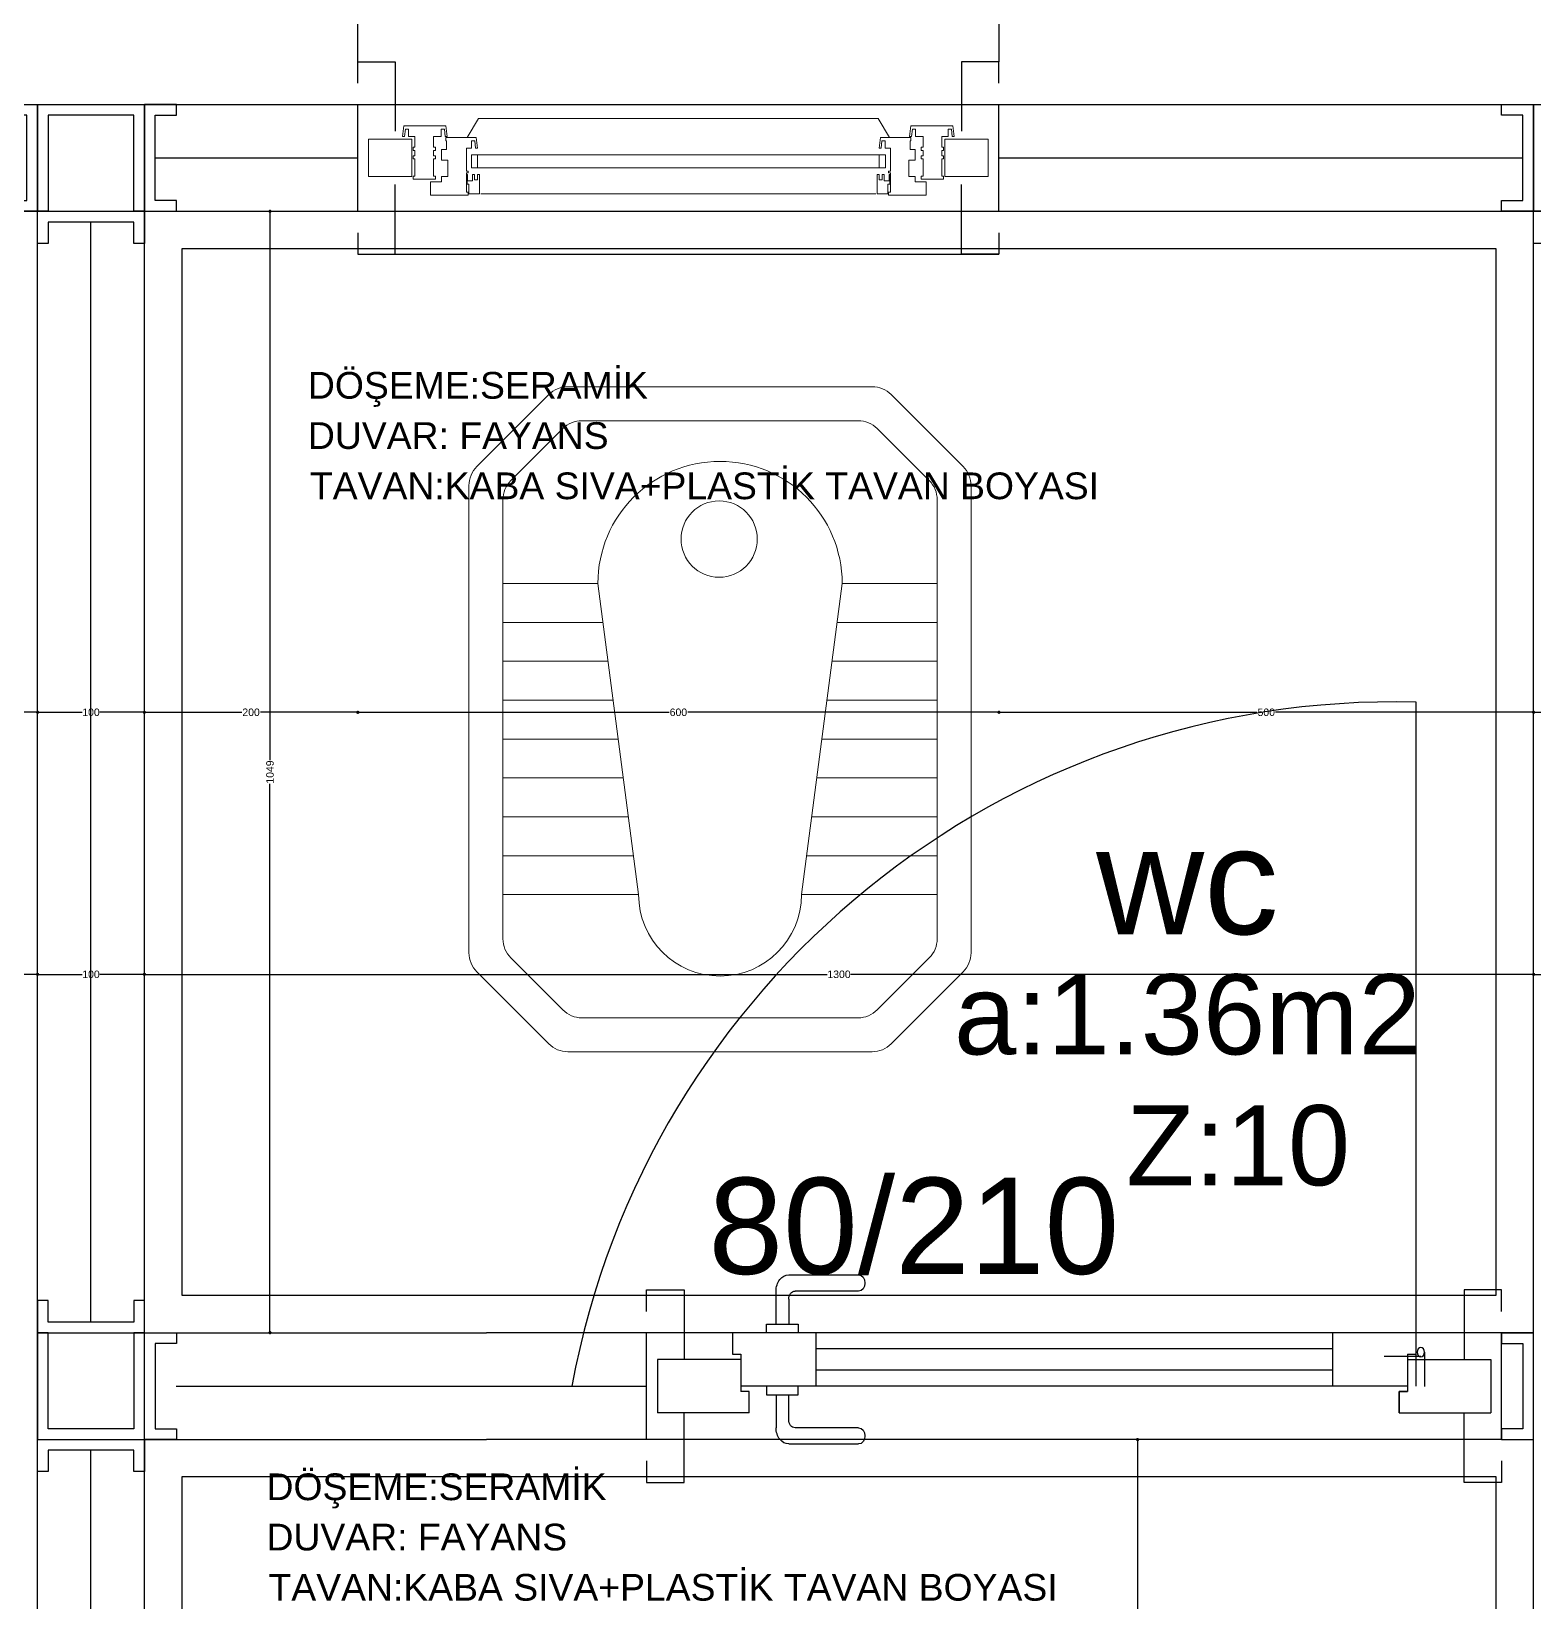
# Model space of a CAD drawing. Header units: centimetres. Extents: x -373760 to 14750, y -122502 to 29584.
# Drawn here: x -286077 to -284671, y -70416 to -68947 of the extents above; entities that cross this region are included whole.
import ezdxf
from ezdxf.enums import TextEntityAlignment as Align

# ---------------------------------------------------------------- set-up
doc = ezdxf.new("R2010")
doc.units = ezdxf.units.CM
doc.linetypes.add('ACAD_ISO03W100', pattern=[30, 12, -18])
for name, color, linetype, lineweight in [('AKSLAR-P', 211, 'Continuous', 9), ('duvar', 10, 'Continuous', 25), ('KAPI', 205, 'Continuous', 25), ('PENCERE', 5, 'Continuous', 13), ('TEFRIS -P', 173, 'Continuous', 9), ('ÖLÇÜ', 3, 'Continuous', 25), ('Ölçü iç KGK', 124, 'Continuous', 20)]:
    doc.layers.add(name, color=color, linetype=linetype, lineweight=lineweight)
for name, color, linetype in [('alan', 7, 'Continuous'), ('duvar-kesim', 7, 'Continuous'), ('kapi-yazi', 7, 'Continuous'), ('Kolon', 7, 'Continuous'), ('mahal', 7, 'Continuous'), ('siva', 121, 'Continuous'), ('TASYUNU-P', 40, 'Continuous')]:
    doc.layers.add(name, color=color, linetype=linetype)
doc.styles.get("Standard").update_dxf_attribs({"font": 'arial.ttf'})
doc.linetypes.add('BATTING', pattern='A,0.00254,-2.54,[134,ltypeshp.shx,S=2.54,R=0,X=-2.54,Y=0],-5.08,[134,ltypeshp.shx,S=2.54,R=180,X=2.54,Y=0],-2.54', length=10.16254)
doc.dimstyles.new('Aydın İç Ölçü', dxfattribs={"dimtxt": 7, "dimasz": 3, "dimexe": 0.18, "dimexo": 0.0625, "dimgap": 1, "dimtad": 0, "dimdec": 0, "dimzin": 0, "dimdsep": 46, "dimtxsty": 'Standard', "dimblk": 'DOT', "dimcen": 1, "dimse1": 1, "dimse2": 1, "dimclrd": 256, "dimclrt": 6, "dimadec": 0, "dimazin": 0, "dimtfac": 1, "dimtdec": 0, "dimtix": 1, "dimtofl": 0, "dimtmove": 0, "dimatfit": 3, "dimldrblk": 'DOT', "dimfxl": 1, "dimtolj": 1, "dimtzin": 0, "dimarcsym": 0})
doc.dimstyles.new('aydın ölçü', dxfattribs={"dimtxt": 10, "dimasz": 2.5, "dimexe": 5, "dimexo": 5, "dimtad": 1, "dimdec": 0, "dimtxsty": 'Standard', "dimblk": 'ARCHTICK', "dimcen": 2.5, "dimse1": 1, "dimse2": 1, "dimadec": 0, "dimazin": 0, "dimtfac": 1, "dimtdec": 0, "dimtix": 1, "dimtmove": 0, "dimatfit": 3, "dimfxl": 5, "dimfxlon": 1, "dimarcsym": 0})

# ---------------------------------------------------------------- blocks, each defined once
blk = doc.blocks.new('fm-door1')
at = {"linetype": 'Continuous'}
for p, q in [((9, 5), (91, 5)), ((9, 5), (9, 3)), ((19, 5), (19, 0)), ((81, 5), (81, 0)), ((91, 5), (91, 3)), ((7.97, 3.18), (7.97, -0.03)), ((10, 3), (9, 3)), ((10, 3), (10, -0.5)), ((10, 3), (10, -0.5)), ((91, 3), (90, 3)), ((90, 3), (90, -0.5)), ((0, 2.5), (0, -2.5)), ((10, 2.5), (0, 2.5)), ((8.4, 2.76), (12.78, 2.76)), ((90, 2.5), (100, 2.5)), ((100, 2.5), (100, -2.5)), ((10, 0), (90, 0)), ((10, -0.5), (11, -0.5)), ((11, -0.5), (10, -0.5)), ((11, -0.5), (11, -2.5)), ((11, -2.5), (11, -0.5)), ((89, -2.5), (89, -0.5)), ((89, -0.5), (90, -0.5)), ((11, -2.5), (0, -2.5)), ((89, -2.5), (100, -2.5))]:
    blk.add_line(p, q, dxfattribs=at)
at = {"color": 8, "linetype": 'Continuous'}
for p, q in [((19, 3.5), (81, 3.5)), ((19, 1.5), (81, 1.5))]:
    blk.add_line(p, q, dxfattribs=at)
at = {"linetype": 'Continuous'}
for points in [[(85.76, 5.81), (85.76, 8.89, 0.414214), (84.24, 10.41), (75.86, 10.41, 1), (75.86, 8.89), (83.48, 8.89, -0.414214), (84.24, 8.13), (84.24, 5.81)], [(85.76, -0.81), (85.76, -3.89, -0.414214), (84.24, -5.41), (75.86, -5.41, -1), (75.86, -3.89), (83.48, -3.89, 0.414214), (84.24, -3.13), (84.24, -0.81)]]:
    blk.add_lwpolyline(points, format="xyb", dxfattribs=at)
for points in [[(86.9, 5), (86.9, 5.81), (83.1, 5.81), (83.1, 5)], [(86.9, 0), (86.9, -0.81), (83.1, -0.81), (83.1, 0)]]:
    blk.add_lwpolyline(points, dxfattribs=at)
blk.add_circle((8.4, 3.18), 0.426, dxfattribs=at)
blk = doc.blocks.new('fm-win1')
at = {"linetype": 'Continuous'}
for p, q in [((5.7, 3), (5.5, 2)), ((5.7, 3), (12.5, 3)), ((12.5, 3), (12.7, 2)), ((87.5, 3), (87.3, 2)), ((94.3, 3), (87.5, 3)), ((94.3, 3), (94.5, 2)), ((5.5, 2), (5.81, 2)), ((5.81, 2), (5.95, 2.7)), ((5.95, 2.7), (6.46, 2.7)), ((6.46, 2.7), (6.46, 2)), ((6.46, 2), (7.5, 2)), ((7.5, 2), (7.5, 1)), ((11.74, 2), (10.5, 2)), ((10.5, 2), (10.5, 1)), ((12.25, 2.7), (11.74, 2.7)), ((11.74, 2.7), (11.74, 2)), ((12.39, 2), (12.25, 2.7)), ((12.7, 2), (12.39, 2)), ((17.4, 1.9), (12.5, 1.9)), ((12.5, 1.9), (12.5, 1.6)), ((12.5, 1.6), (12.6, 1.6)), ((12.6, 1.6), (12.6, 0.8)), ((16.64, 1.6), (17.15, 1.6)), ((16.64, 0.9), (16.64, 1.6)), ((17.15, 1.6), (17.29, 0.9)), ((17.6, 0.9), (17.4, 1.9)), ((82.4, 0.9), (82.6, 1.9)), ((82.6, 1.9), (87.5, 1.9)), ((82.85, 1.6), (82.71, 0.9)), ((83.36, 1.6), (82.85, 1.6)), ((83.36, 0.9), (83.36, 1.6)), ((87.3, 2), (87.61, 2)), ((87.4, 1.6), (87.4, 0.8)), ((87.5, 1.6), (87.4, 1.6)), ((87.5, 1.9), (87.5, 1.6)), ((87.61, 2), (87.75, 2.7)), ((87.75, 2.7), (88.26, 2.7)), ((88.26, 2.7), (88.26, 2)), ((88.26, 2), (89.5, 2)), ((89.5, 2), (89.5, 1)), ((92.5, 2), (92.5, 1)), ((93.54, 2), (92.5, 2)), ((93.54, 2.7), (93.54, 2)), ((94.05, 2.7), (93.54, 2.7)), ((94.19, 2), (94.05, 2.7)), ((94.5, 2), (94.19, 2)), ((7.5, 1), (7.2, 1)), ((7.2, 1), (7.2, 0.7)), ((7.2, 0.7), (7.5, 0.7)), ((7.5, 0.2), (7.2, 0.2)), ((7.2, 0.2), (7.2, -0.1)), ((7.5, 0.7), (7.5, 0.2)), ((10.5, 1), (10.8, 1)), ((10.5, 0.7), (10.5, 0.2)), ((10.8, 0.7), (10.5, 0.7)), ((10.5, 0.2), (10.8, 0.2)), ((10.8, 1), (10.8, 0.7)), ((10.8, 0.2), (10.8, -0.1)), ((12.6, 0.8), (11.8, 0.8)), ((11.8, 0.8), (11.8, -0.2)), ((15.8, 0.9), (16.64, 0.9)), ((15.8, -1.25), (15.8, 0.9)), ((17.29, 0.9), (17.6, 0.9)), ((82.71, 0.9), (82.4, 0.9)), ((84.2, 0.9), (83.36, 0.9)), ((84.2, -1.25), (84.2, 0.9)), ((87.4, 0.8), (88.2, 0.8)), ((88.2, 0.8), (88.2, -0.2)), ((89.5, 1), (89.2, 1)), ((89.2, 1), (89.2, 0.7)), ((89.2, 0.7), (89.5, 0.7)), ((89.5, 0.2), (89.2, 0.2)), ((89.2, 0.2), (89.2, -0.1)), ((89.5, 0.7), (89.5, 0.2)), ((92.5, 1), (92.8, 1)), ((92.8, 0.7), (92.5, 0.7)), ((92.5, 0.7), (92.5, 0.2)), ((92.5, 0.2), (92.8, 0.2)), ((92.8, 1), (92.8, 0.7)), ((92.8, 0.2), (92.8, -0.1)), ((7.2, -0.1), (7.5, -0.1)), ((7.5, -0.1), (7.5, -1.7)), ((10.5, -0.1), (10.5, -1.7)), ((10.8, -0.1), (10.5, -0.1)), ((11.8, -0.2), (12.8, -0.2)), ((12.8, -0.2), (12.8, -1.75)), ((16.1, -1.25), (15.8, -1.25)), ((15.8, -1.4), (16.1, -1.4)), ((15.8, -3.2), (15.8, -1.4)), ((16.1, -1.4), (16.1, -1.25)), ((83.9, -1.4), (83.9, -1.25)), ((83.9, -1.25), (84.2, -1.25)), ((84.2, -1.4), (83.9, -1.4)), ((84.2, -3.2), (84.2, -1.4)), ((87.2, -0.2), (87.2, -1.75)), ((88.2, -0.2), (87.2, -0.2)), ((89.2, -0.1), (89.5, -0.1)), ((89.5, -0.1), (89.5, -1.7)), ((92.8, -0.1), (92.5, -0.1)), ((92.5, -0.1), (92.5, -1.7)), ((7.5, -1.7), (7.2, -1.7)), ((7.2, -1.7), (7.2, -2)), ((7.2, -2), (10.8, -2)), ((11.8, -2.25), (10, -2.25)), ((10, -2.25), (10, -3.5)), ((10.5, -1.7), (10.8, -1.7)), ((10.8, -1.7), (10.8, -2)), ((12.8, -1.75), (11.8, -1.75)), ((11.8, -1.75), (11.8, -2.25)), ((87.2, -1.75), (88.2, -1.75)), ((88.2, -1.75), (88.2, -2.25)), ((88.2, -2.25), (90, -2.25)), ((89.5, -1.7), (89.2, -1.7)), ((89.2, -1.7), (89.2, -2)), ((92.8, -2), (89.2, -2)), ((90, -2.25), (90, -3.5)), ((92.5, -1.7), (92.8, -1.7)), ((92.8, -1.7), (92.8, -2)), ((10, -3.5), (16.1, -3.5)), ((16.1, -3.2), (15.8, -3.2)), ((16.1, -3.5), (16.1, -3.2)), ((83.9, -3.5), (83.9, -3.2)), ((83.9, -3.2), (84.2, -3.2)), ((90, -3.5), (83.9, -3.5))]:
    blk.add_line(p, q, dxfattribs=at)
at = {"color": 8, "linetype": 'Continuous'}
for p, q in [((15.95, 1.9), (17.75, 3.7)), ((82.25, 3.7), (17.75, 3.7)), ((84.05, 1.9), (82.25, 3.7)), ((83.4, 0.28), (16.6, 0.28)), ((16.6, 0.28), (16.6, -0.92)), ((17.6, 0.28), (17.6, -0.92)), ((82.4, 0.28), (82.4, -0.92)), ((83.4, 0.28), (83.4, -0.92)), ((83.4, -0.92), (16.6, -0.92)), ((15.9, -1.55), (15.9, -2.45)), ((16, -1.55), (15.9, -1.55)), ((15.9, -2.45), (16.2, -2.45)), ((16, -2.15), (16, -1.55)), ((16.8, -2.15), (16, -2.15)), ((16.2, -2.45), (16.2, -3.35)), ((16.8, -1.55), (16.8, -2.15)), ((17.1, -1.55), (16.8, -1.55)), ((17.1, -2.05), (17.1, -1.55)), ((17.6, -2.05), (17.1, -2.05)), ((17.6, -1.55), (17.6, -2.05)), ((17.9, -1.55), (17.6, -1.55)), ((17.9, -3.35), (17.9, -1.55)), ((82.1, -1.55), (82.4, -1.55)), ((82.1, -3.35), (82.1, -1.55)), ((82.4, -1.55), (82.4, -2.05)), ((82.4, -2.05), (82.9, -2.05)), ((82.9, -2.05), (82.9, -1.55)), ((82.9, -1.55), (83.2, -1.55)), ((83.2, -1.55), (83.2, -2.15)), ((83.2, -2.15), (84, -2.15)), ((84.1, -2.45), (83.8, -2.45)), ((83.8, -2.45), (83.8, -3.35)), ((84, -2.15), (84, -1.55)), ((84, -1.55), (84.1, -1.55)), ((84.1, -1.55), (84.1, -2.45)), ((16.2, -3.35), (17.9, -3.35)), ((81.85, -3.35), (18.15, -3.35)), ((83.8, -3.35), (82.1, -3.35))]:
    blk.add_line(p, q, dxfattribs=at)
at = {"linetype": 'Continuous'}
for points in [[(0, 1.75), (7, 1.75), (7, -1.75), (0, -1.75)], [(100, 1.75), (93, 1.75), (93, -1.75), (100, -1.75)]]:
    blk.add_lwpolyline(points, close=True, dxfattribs=at)
blk = doc.blocks.new('_ArchTick')
at = {"color": 0, "linetype": 'ByBlock', "const_width": 0.15}
blk.add_lwpolyline([(-0.5, -0.5), (0.5, 0.5)], dxfattribs=at)
blk = doc.blocks.new('*D374')
at = {"layer": 'Defpoints', "color": 0, "ltscale": 0.5, "transparency": 16777216}
for p in [(-285771.1, -67273.4), (-286519.7, -69015.3), (-285771.1, -69015.3)]:
    blk.add_point(p, dxfattribs=at)
at = {"layer": 'Ölçü iç KGK', "color": 0, "lineweight": -2, "ltscale": 0.5, "transparency": 16777216}
blk.add_line((-286519.7, -67273.4), (-285771.1, -67273.4), dxfattribs=at)
at = {"layer": 'Ölçü iç KGK', "color": 0, "lineweight": -2, "ltscale": 0.5, "transparency": 16777216, "xscale": 2.5, "yscale": 2.5, "zscale": 2.5, "rotation": 180}
blk.add_blockref('_ArchTick', (-286519.7, -67273.4), dxfattribs=at)
at = {"layer": 'Ölçü iç KGK', "color": 0, "lineweight": -2, "ltscale": 0.5, "transparency": 16777216, "xscale": 2.5, "yscale": 2.5, "zscale": 2.5}
blk.add_blockref('_ArchTick', (-285771.1, -67273.4), dxfattribs=at)
at = {"layer": 'Ölçü iç KGK', "color": 0, "lineweight": -2, "ltscale": 0.5, "transparency": 16777216, "insert": (-286145.4, -67267.7), "char_height": 10, "attachment_point": 5}
blk.add_mtext('749', dxfattribs=at)
blk = doc.blocks.new('*D375')
at = {"layer": 'Defpoints', "color": 0, "ltscale": 0.5, "transparency": 16777216}
for p in [(-285171.1, -67273.4), (-285771.1, -69015.3), (-285171.1, -69015.3)]:
    blk.add_point(p, dxfattribs=at)
at = {"layer": 'Ölçü iç KGK', "color": 0, "lineweight": -2, "ltscale": 0.5, "transparency": 16777216}
blk.add_line((-285771.1, -67273.4), (-285171.1, -67273.4), dxfattribs=at)
at = {"layer": 'Ölçü iç KGK', "color": 0, "lineweight": -2, "ltscale": 0.5, "transparency": 16777216, "xscale": 2.5, "yscale": 2.5, "zscale": 2.5, "rotation": 180}
blk.add_blockref('_ArchTick', (-285771.1, -67273.4), dxfattribs=at)
at = {"layer": 'Ölçü iç KGK', "color": 0, "lineweight": -2, "ltscale": 0.5, "transparency": 16777216, "xscale": 2.5, "yscale": 2.5, "zscale": 2.5}
blk.add_blockref('_ArchTick', (-285171.1, -67273.4), dxfattribs=at)
at = {"layer": 'Ölçü iç KGK', "color": 0, "lineweight": -2, "ltscale": 0.5, "transparency": 16777216, "insert": (-285471.1, -67267.7), "char_height": 10, "attachment_point": 5}
blk.add_mtext('600', dxfattribs=at)
blk = doc.blocks.new('*D376')
at = {"layer": 'Defpoints', "color": 0, "ltscale": 0.5, "transparency": 16777216}
for p in [(-279871.5, -67273.4), (-285171.1, -69015.3), (-279871.5, -69015.3)]:
    blk.add_point(p, dxfattribs=at)
at = {"layer": 'Ölçü iç KGK', "color": 0, "lineweight": -2, "ltscale": 0.5, "transparency": 16777216}
blk.add_line((-285171.1, -67273.4), (-279871.5, -67273.4), dxfattribs=at)
at = {"layer": 'Ölçü iç KGK', "color": 0, "lineweight": -2, "ltscale": 0.5, "transparency": 16777216, "xscale": 2.5, "yscale": 2.5, "zscale": 2.5, "rotation": 180}
blk.add_blockref('_ArchTick', (-285171.1, -67273.4), dxfattribs=at)
at = {"layer": 'Ölçü iç KGK', "color": 0, "lineweight": -2, "ltscale": 0.5, "transparency": 16777216, "xscale": 2.5, "yscale": 2.5, "zscale": 2.5}
blk.add_blockref('_ArchTick', (-279871.5, -67273.4), dxfattribs=at)
at = {"layer": 'Ölçü iç KGK', "color": 0, "lineweight": -2, "ltscale": 0.5, "transparency": 16777216, "insert": (-282521.3, -67267.7), "char_height": 10, "attachment_point": 5}
blk.add_mtext('5300', dxfattribs=at)
blk = doc.blocks.new('_Dot')
at = {"color": 0, "linetype": 'ByBlock', "lineweight": -2}
blk.add_line((-0.5, 0), (-1, 0), dxfattribs=at)
at = {"color": 0, "linetype": 'ByBlock', "const_width": 0.5}
blk.add_lwpolyline([(-0.25, 0, 1), (0.25, 0, 1)], format="xyb", close=True, dxfattribs=at)
blk = doc.blocks.new('*D391')
at = {"layer": 'Defpoints', "color": 0, "ltscale": 0.5, "transparency": 16777216}
for p in [(-287720.8, -69816.8), (-286070.8, -69829.3), (-286070.8, -69829.3)]:
    blk.add_point(p, dxfattribs=at)
at = {"layer": 'Ölçü iç KGK', "lineweight": -2, "ltscale": 0.5, "transparency": 16777216}
for p, q in [((-287717.8, -69829.3), (-286906.9, -69829.3)), ((-286073.8, -69829.3), (-286884.7, -69829.3))]:
    blk.add_line(p, q, dxfattribs=at)
at = {"layer": 'Ölçü iç KGK', "lineweight": -2, "ltscale": 0.5, "transparency": 16777216, "xscale": 3, "yscale": 3, "zscale": 3, "rotation": 180}
blk.add_blockref('_Dot', (-287720.8, -69829.3), dxfattribs=at)
at = {"layer": 'Ölçü iç KGK', "lineweight": -2, "ltscale": 0.5, "transparency": 16777216, "xscale": 3, "yscale": 3, "zscale": 3}
blk.add_blockref('_Dot', (-286070.8, -69829.3), dxfattribs=at)
at = {"layer": 'Ölçü iç KGK', "color": 6, "lineweight": -2, "ltscale": 0.5, "transparency": 16777216, "insert": (-286895.8, -69829.3), "char_height": 7, "attachment_point": 5}
blk.add_mtext('\\A1;1650', dxfattribs=at)
blk = doc.blocks.new('*D392')
at = {"layer": 'Defpoints', "color": 0, "ltscale": 0.5, "transparency": 16777216}
for p in [(-286070.8, -69829.3), (-285970.8, -69829.3), (-285970.8, -69829.3)]:
    blk.add_point(p, dxfattribs=at)
at = {"layer": 'Ölçü iç KGK', "lineweight": -2, "ltscale": 0.5, "transparency": 16777216}
for p, q in [((-286067.8, -69829.3), (-286029.2, -69829.3)), ((-285973.8, -69829.3), (-286012.4, -69829.3))]:
    blk.add_line(p, q, dxfattribs=at)
at = {"layer": 'Ölçü iç KGK', "lineweight": -2, "ltscale": 0.5, "transparency": 16777216, "xscale": 3, "yscale": 3, "zscale": 3, "rotation": 180}
blk.add_blockref('_Dot', (-286070.8, -69829.3), dxfattribs=at)
at = {"layer": 'Ölçü iç KGK', "lineweight": -2, "ltscale": 0.5, "transparency": 16777216, "xscale": 3, "yscale": 3, "zscale": 3}
blk.add_blockref('_Dot', (-285970.8, -69829.3), dxfattribs=at)
at = {"layer": 'Ölçü iç KGK', "color": 6, "lineweight": -2, "ltscale": 0.5, "transparency": 16777216, "insert": (-286020.8, -69829.3), "char_height": 7, "attachment_point": 5}
blk.add_mtext('\\A1;100', dxfattribs=at)
blk = doc.blocks.new('*D393')
at = {"layer": 'Defpoints', "color": 0, "ltscale": 0.5, "transparency": 16777216}
for p in [(-285970.8, -69829.3), (-284670.8, -69829.3), (-284670.8, -69829.3)]:
    blk.add_point(p, dxfattribs=at)
at = {"layer": 'Ölçü iç KGK', "lineweight": -2, "ltscale": 0.5, "transparency": 16777216}
for p, q in [((-285967.8, -69829.3), (-285331.9, -69829.3)), ((-284673.8, -69829.3), (-285309.7, -69829.3))]:
    blk.add_line(p, q, dxfattribs=at)
at = {"layer": 'Ölçü iç KGK', "lineweight": -2, "ltscale": 0.5, "transparency": 16777216, "xscale": 3, "yscale": 3, "zscale": 3, "rotation": 180}
blk.add_blockref('_Dot', (-285970.8, -69829.3), dxfattribs=at)
at = {"layer": 'Ölçü iç KGK', "lineweight": -2, "ltscale": 0.5, "transparency": 16777216, "xscale": 3, "yscale": 3, "zscale": 3}
blk.add_blockref('_Dot', (-284670.8, -69829.3), dxfattribs=at)
at = {"layer": 'Ölçü iç KGK', "color": 6, "lineweight": -2, "ltscale": 0.5, "transparency": 16777216, "insert": (-285320.8, -69829.3), "char_height": 7, "attachment_point": 5}
blk.add_mtext('\\A1;1300', dxfattribs=at)
blk = doc.blocks.new('*D394')
at = {"layer": 'Defpoints', "color": 0, "ltscale": 0.5, "transparency": 16777216}
for p in [(-284670.8, -69829.3), (-284570.8, -69829.3), (-284570.8, -69829.3)]:
    blk.add_point(p, dxfattribs=at)
at = {"layer": 'Ölçü iç KGK', "lineweight": -2, "ltscale": 0.5, "transparency": 16777216}
for p, q in [((-284667.8, -69829.3), (-284629.2, -69829.3)), ((-284573.8, -69829.3), (-284612.4, -69829.3))]:
    blk.add_line(p, q, dxfattribs=at)
at = {"layer": 'Ölçü iç KGK', "lineweight": -2, "ltscale": 0.5, "transparency": 16777216, "xscale": 3, "yscale": 3, "zscale": 3, "rotation": 180}
blk.add_blockref('_Dot', (-284670.8, -69829.3), dxfattribs=at)
at = {"layer": 'Ölçü iç KGK', "lineweight": -2, "ltscale": 0.5, "transparency": 16777216, "xscale": 3, "yscale": 3, "zscale": 3}
blk.add_blockref('_Dot', (-284570.8, -69829.3), dxfattribs=at)
at = {"layer": 'Ölçü iç KGK', "color": 6, "lineweight": -2, "ltscale": 0.5, "transparency": 16777216, "insert": (-284620.8, -69829.3), "char_height": 7, "attachment_point": 5}
blk.add_mtext('\\A1;100', dxfattribs=at)
blk = doc.blocks.new('*D427')
at = {"layer": 'Defpoints', "color": 0, "ltscale": 0.5, "transparency": 16777216}
for p in [(-285946, -69115.3), (-285946, -70164.6), (-285853.3, -70164.6)]:
    blk.add_point(p, dxfattribs=at)
at = {"layer": 'Ölçü iç KGK', "lineweight": -2, "ltscale": 0.5, "transparency": 16777216}
for p, q in [((-285853.3, -69118.3), (-285853.3, -69628.9)), ((-285853.3, -70161.6), (-285853.3, -69651.1))]:
    blk.add_line(p, q, dxfattribs=at)
at = {"layer": 'Ölçü iç KGK', "lineweight": -2, "ltscale": 0.5, "transparency": 16777216, "xscale": 3, "yscale": 3, "zscale": 3}
for p, rotation in [((-285853.3, -69115.3), 90), ((-285853.3, -70164.6), 270)]:
    blk.add_blockref('_Dot', p, dxfattribs=dict(at, rotation=rotation))
at = {"layer": 'Ölçü iç KGK', "color": 6, "lineweight": -2, "ltscale": 0.5, "transparency": 16777216, "insert": (-285853.3, -69640), "char_height": 7, "attachment_point": 5, "rotation": 90}
blk.add_mtext('\\A1;1049', dxfattribs=at)
blk = doc.blocks.new('*D428')
at = {"layer": 'Defpoints', "color": 0, "ltscale": 0.5, "transparency": 16777216}
for p in [(-285946, -70264.6), (-285948.4, -71248.5), (-285041.4, -71248.5)]:
    blk.add_point(p, dxfattribs=at)
at = {"layer": 'Ölçü iç KGK', "lineweight": -2, "ltscale": 0.5, "transparency": 16777216}
for p, q in [((-285041.4, -70267.6), (-285041.4, -70747.8)), ((-285041.4, -71245.5), (-285041.4, -70765.3))]:
    blk.add_line(p, q, dxfattribs=at)
at = {"layer": 'Ölçü iç KGK', "lineweight": -2, "ltscale": 0.5, "transparency": 16777216, "xscale": 3, "yscale": 3, "zscale": 3}
for p, rotation in [((-285041.4, -70264.6), 90), ((-285041.4, -71248.5), 270)]:
    blk.add_blockref('_Dot', p, dxfattribs=dict(at, rotation=rotation))
at = {"layer": 'Ölçü iç KGK', "color": 6, "lineweight": -2, "ltscale": 0.5, "transparency": 16777216, "insert": (-285041.4, -70756.6), "char_height": 7, "attachment_point": 5, "rotation": 90}
blk.add_mtext('\\A1;984', dxfattribs=at)
blk = doc.blocks.new('Hela-2')
at = {"color": 8}
for p, q in [((-20.32, -18.42), (-11.43, -18.42)), ((11.43, -18.42), (20.32, -18.42)), ((-10.95, -22.05), (-20.32, -22.05)), ((20.32, -22.05), (10.95, -22.05)), ((-10.48, -25.69), (-20.32, -25.69)), ((20.32, -25.69), (10.48, -25.69)), ((-10, -29.33), (-20.32, -29.33)), ((20.32, -29.33), (10, -29.33)), ((-9.52, -32.97), (-20.32, -32.97)), ((20.32, -32.97), (9.52, -32.97)), ((-9.05, -36.61), (-20.32, -36.61)), ((20.32, -36.61), (9.05, -36.61)), ((-8.57, -40.25), (-20.32, -40.25)), ((20.32, -40.25), (8.57, -40.25)), ((-8.1, -43.89), (-20.32, -43.89)), ((20.32, -43.89), (8.1, -43.89)), ((-20.32, -47.53), (-7.62, -47.53)), ((7.62, -47.53), (20.32, -47.53))]:
    blk.add_line(p, q, dxfattribs=at)
for points in [[(14.23, -62.23), (-14.23, -62.23, -0.198912), (-16.03, -61.49), (-22.75, -54.76, -0.198912), (-23.5, -52.97), (-23.5, -9.26, -0.198912), (-22.75, -7.47), (-16.03, -0.74, -0.198912), (-14.23, 0), (14.23, 0, -0.198912), (16.03, -0.74), (22.75, -7.47, -0.198912), (23.49, -9.26), (23.49, -52.97, -0.198912), (22.75, -54.76), (16.03, -61.49, -0.198912)], [(11.43, -18.42, 1), (-11.43, -18.42), (-7.62, -47.53, 1), (7.62, -47.53)]]:
    blk.add_lwpolyline(points, format="xyb", close=True)
blk.add_lwpolyline([(12.92, -59.06), (-12.92, -59.06, -0.198912), (-14.71, -58.31), (-19.58, -53.45, -0.198912), (-20.32, -51.65), (-20.32, -10.58, -0.198912), (-19.58, -8.78), (-14.71, -3.92, -0.198912), (-12.92, -3.18), (12.92, -3.18, -0.198912), (14.71, -3.92), (19.58, -8.78, -0.198912), (20.32, -10.58), (20.32, -51.65, -0.198912), (19.58, -53.45), (14.71, -58.31, -0.198912)], format="xyb", close=True, dxfattribs=at)
blk.add_circle((-0.08, -14.26), 3.57, dxfattribs=at)
blk = doc.blocks.new('*D472')
at = {"layer": 'Defpoints', "color": 0, "ltscale": 0.45, "transparency": 16777216}
for p in [(-286669.7, -69115.3), (-286070.8, -69115.3), (-286070.8, -69584.1)]:
    blk.add_point(p, dxfattribs=at)
at = {"layer": 'Ölçü iç KGK', "lineweight": -2, "ltscale": 0.45, "transparency": 16777216}
for p, q in [((-286666.7, -69584.1), (-286379, -69584.1)), ((-286073.8, -69584.1), (-286361.5, -69584.1))]:
    blk.add_line(p, q, dxfattribs=at)
at = {"layer": 'Ölçü iç KGK', "lineweight": -2, "ltscale": 0.45, "transparency": 16777216, "xscale": 3, "yscale": 3, "zscale": 3, "rotation": 180}
blk.add_blockref('_Dot', (-286669.7, -69584.1), dxfattribs=at)
at = {"layer": 'Ölçü iç KGK', "lineweight": -2, "ltscale": 0.45, "transparency": 16777216, "xscale": 3, "yscale": 3, "zscale": 3}
blk.add_blockref('_Dot', (-286070.8, -69584.1), dxfattribs=at)
at = {"layer": 'Ölçü iç KGK', "color": 6, "lineweight": -2, "ltscale": 0.45, "transparency": 16777216, "insert": (-286370.3, -69584.1), "char_height": 7, "attachment_point": 5}
blk.add_mtext('\\A1;599', dxfattribs=at)
blk = doc.blocks.new('*D473')
at = {"layer": 'Defpoints', "color": 0, "ltscale": 0.45, "transparency": 16777216}
for p in [(-286070.8, -69115.3), (-285970.8, -69115.3), (-285970.8, -69584.1)]:
    blk.add_point(p, dxfattribs=at)
at = {"layer": 'Ölçü iç KGK', "lineweight": -2, "ltscale": 0.45, "transparency": 16777216}
for p, q in [((-286067.8, -69584.1), (-286029.2, -69584.1)), ((-285973.8, -69584.1), (-286012.4, -69584.1))]:
    blk.add_line(p, q, dxfattribs=at)
at = {"layer": 'Ölçü iç KGK', "lineweight": -2, "ltscale": 0.45, "transparency": 16777216, "xscale": 3, "yscale": 3, "zscale": 3, "rotation": 180}
blk.add_blockref('_Dot', (-286070.8, -69584.1), dxfattribs=at)
at = {"layer": 'Ölçü iç KGK', "lineweight": -2, "ltscale": 0.45, "transparency": 16777216, "xscale": 3, "yscale": 3, "zscale": 3}
blk.add_blockref('_Dot', (-285970.8, -69584.1), dxfattribs=at)
at = {"layer": 'Ölçü iç KGK', "color": 6, "lineweight": -2, "ltscale": 0.45, "transparency": 16777216, "insert": (-286020.8, -69584.1), "char_height": 7, "attachment_point": 5}
blk.add_mtext('\\A1;100', dxfattribs=at)
blk = doc.blocks.new('*D474')
at = {"layer": 'Defpoints', "color": 0, "ltscale": 0.45, "transparency": 16777216}
for p in [(-285970.8, -69115.3), (-285771.1, -69115.3), (-285771.1, -69584.1)]:
    blk.add_point(p, dxfattribs=at)
at = {"layer": 'Ölçü iç KGK', "lineweight": -2, "ltscale": 0.45, "transparency": 16777216}
for p, q in [((-285967.8, -69584.1), (-285879.8, -69584.1)), ((-285774.1, -69584.1), (-285862.2, -69584.1))]:
    blk.add_line(p, q, dxfattribs=at)
at = {"layer": 'Ölçü iç KGK', "lineweight": -2, "ltscale": 0.45, "transparency": 16777216, "xscale": 3, "yscale": 3, "zscale": 3, "rotation": 180}
blk.add_blockref('_Dot', (-285970.8, -69584.1), dxfattribs=at)
at = {"layer": 'Ölçü iç KGK', "lineweight": -2, "ltscale": 0.45, "transparency": 16777216, "xscale": 3, "yscale": 3, "zscale": 3}
blk.add_blockref('_Dot', (-285771.1, -69584.1), dxfattribs=at)
at = {"layer": 'Ölçü iç KGK', "color": 6, "lineweight": -2, "ltscale": 0.45, "transparency": 16777216, "insert": (-285871, -69584.1), "char_height": 7, "attachment_point": 5}
blk.add_mtext('\\A1;200', dxfattribs=at)
blk = doc.blocks.new('*D475')
at = {"layer": 'Defpoints', "color": 0, "ltscale": 0.45, "transparency": 16777216}
for p in [(-285771.1, -69115.3), (-285171.1, -69115.3), (-285171.1, -69584.1)]:
    blk.add_point(p, dxfattribs=at)
at = {"layer": 'Ölçü iç KGK', "lineweight": -2, "ltscale": 0.45, "transparency": 16777216}
for p, q in [((-285768.1, -69584.1), (-285479.9, -69584.1)), ((-285174.1, -69584.1), (-285462.4, -69584.1))]:
    blk.add_line(p, q, dxfattribs=at)
at = {"layer": 'Ölçü iç KGK', "lineweight": -2, "ltscale": 0.45, "transparency": 16777216, "xscale": 3, "yscale": 3, "zscale": 3, "rotation": 180}
blk.add_blockref('_Dot', (-285771.1, -69584.1), dxfattribs=at)
at = {"layer": 'Ölçü iç KGK', "lineweight": -2, "ltscale": 0.45, "transparency": 16777216, "xscale": 3, "yscale": 3, "zscale": 3}
blk.add_blockref('_Dot', (-285171.1, -69584.1), dxfattribs=at)
at = {"layer": 'Ölçü iç KGK', "color": 6, "lineweight": -2, "ltscale": 0.45, "transparency": 16777216, "insert": (-285471.1, -69584.1), "char_height": 7, "attachment_point": 5}
blk.add_mtext('\\A1;600', dxfattribs=at)
blk = doc.blocks.new('*D476')
at = {"layer": 'Defpoints', "color": 0, "ltscale": 0.45, "transparency": 16777216}
for p in [(-285171.1, -69115.3), (-284670.8, -69115.3), (-284670.8, -69584.1)]:
    blk.add_point(p, dxfattribs=at)
at = {"layer": 'Ölçü iç KGK', "lineweight": -2, "ltscale": 0.45, "transparency": 16777216}
for p, q in [((-285168.1, -69584.1), (-284929.7, -69584.1)), ((-284673.8, -69584.1), (-284912.3, -69584.1))]:
    blk.add_line(p, q, dxfattribs=at)
at = {"layer": 'Ölçü iç KGK', "lineweight": -2, "ltscale": 0.45, "transparency": 16777216, "xscale": 3, "yscale": 3, "zscale": 3, "rotation": 180}
blk.add_blockref('_Dot', (-285171.1, -69584.1), dxfattribs=at)
at = {"layer": 'Ölçü iç KGK', "lineweight": -2, "ltscale": 0.45, "transparency": 16777216, "xscale": 3, "yscale": 3, "zscale": 3}
blk.add_blockref('_Dot', (-284670.8, -69584.1), dxfattribs=at)
at = {"layer": 'Ölçü iç KGK', "color": 6, "lineweight": -2, "ltscale": 0.45, "transparency": 16777216, "insert": (-284921, -69584.1), "char_height": 7, "attachment_point": 5}
blk.add_mtext('\\A1;500', dxfattribs=at)
blk = doc.blocks.new('*D477')
at = {"layer": 'Defpoints', "color": 0, "ltscale": 0.45, "transparency": 16777216}
for p in [(-284670.8, -69115.3), (-284570.8, -69115.3), (-284570.8, -69584.1)]:
    blk.add_point(p, dxfattribs=at)
at = {"layer": 'Ölçü iç KGK', "lineweight": -2, "ltscale": 0.45, "transparency": 16777216}
for p, q in [((-284667.8, -69584.1), (-284629.2, -69584.1)), ((-284573.8, -69584.1), (-284612.4, -69584.1))]:
    blk.add_line(p, q, dxfattribs=at)
at = {"layer": 'Ölçü iç KGK', "lineweight": -2, "ltscale": 0.45, "transparency": 16777216, "xscale": 3, "yscale": 3, "zscale": 3, "rotation": 180}
blk.add_blockref('_Dot', (-284670.8, -69584.1), dxfattribs=at)
at = {"layer": 'Ölçü iç KGK', "lineweight": -2, "ltscale": 0.45, "transparency": 16777216, "xscale": 3, "yscale": 3, "zscale": 3}
blk.add_blockref('_Dot', (-284570.8, -69584.1), dxfattribs=at)
at = {"layer": 'Ölçü iç KGK', "color": 6, "lineweight": -2, "ltscale": 0.45, "transparency": 16777216, "insert": (-284620.8, -69584.1), "char_height": 7, "attachment_point": 5}
blk.add_mtext('\\A1;100', dxfattribs=at)

msp = doc.modelspace()

# ---------------------------------------------------------------- linework, layer by layer
at = {"layer": 'AKSLAR-P', "linetype": 'ACAD_ISO03W100'}
msp.add_line((-293837.69, -69015.34), (-276960.19, -69015.34), dxfattribs=at)
at = {"layer": 'duvar'}
for p, q in [((-285970.83, -70164.64), (-285970.83, -69015.34)), ((-284670.81, -70164.64), (-284670.81, -69015.34)), ((-286669.75, -69115.34), (-286070.83, -69115.34)), ((-286070.83, -71247.8), (-286070.83, -69115.34)), ((-285970.83, -69115.34), (-285771.14, -69115.34)), ((-285171.14, -69115.34), (-284670.81, -69115.34)), ((-285970.83, -70164.64), (-285650.81, -70164.64)), ((-284700.81, -70164.64), (-284670.81, -70164.64)), ((-285970.83, -71348.04), (-285970.83, -70264.64)), ((-285970.83, -70264.64), (-285650.81, -70264.64)), ((-284700.81, -70264.64), (-284670.81, -70264.64)), ((-284670.81, -71342.99), (-284670.81, -70264.64))]:
    msp.add_line(p, q, dxfattribs=at)
at = {"layer": 'duvar', "lineweight": -2, "ltscale": 0.5}
for p, q in [((-285771.14, -69115.34), (-285771.14, -69015.34)), ((-285171.14, -69115.34), (-285171.14, -69015.34)), ((-285500.81, -70264.64), (-285500.81, -70164.64)), ((-284700.81, -70264.64), (-284700.81, -70164.64))]:
    msp.add_line(p, q, dxfattribs=at)
at = {"layer": 'duvar'}
for points in [[(-286669.75, -69015.34), (-285771.14, -69015.34)], [(-285171.14, -69015.34), (-279871.48, -69015.34), (-279871.63, -70217.73)]]:
    msp.add_lwpolyline(points, dxfattribs=at)
at = {"layer": 'duvar-kesim', "lineweight": -2, "ltscale": 0.5}
for p, q in [((-285771.14, -69015.34), (-285171.14, -69015.34)), ((-285771.14, -69115.34), (-285171.14, -69115.34)), ((-284700.81, -70164.64), (-285650.81, -70164.64)), ((-284700.81, -70264.64), (-285650.81, -70264.64))]:
    msp.add_line(p, q, dxfattribs=at)
at = {"layer": 'KAPI', "lineweight": -2, "ltscale": 0.5}
msp.add_lwpolyline([(-284780.81, -70214.64), (-284780.81, -69574.64, 0.3687415), (-285570.81, -70214.64, 0.4142136)], format="xyb", dxfattribs=at)
for points in [[(-285500.81, -70144.64), (-285500.81, -70124.64), (-285465.81, -70124.64), (-285465.81, -70189.64)], [(-284700.81, -70144.64), (-284700.81, -70124.64), (-284735.81, -70124.64), (-284735.81, -70189.64)], [(-285500.81, -70284.64), (-285500.81, -70304.64), (-285465.81, -70304.64), (-285465.81, -70239.64)], [(-284700.81, -70284.64), (-284700.81, -70304.64), (-284735.81, -70304.64), (-284735.81, -70239.64)]]:
    msp.add_lwpolyline(points, dxfattribs=at)
at = {"layer": 'Kolon', "ltscale": 0.8}
for points in [[(-286100.83, -69025.34), (-286100.83, -69015.34), (-286070.83, -69015.34), (-286070.83, -69115.34), (-286100.83, -69115.34), (-286100.83, -69105.34), (-286080.83, -69105.34), (-286080.83, -69025.34), (-286100.83, -69025.34)], [(-286060.83, -69115.34), (-286070.83, -69115.34), (-286070.83, -69015.34), (-285970.83, -69015.34), (-285970.83, -69115.34), (-285980.83, -69115.34), (-285980.83, -69025.34), (-286060.83, -69025.34), (-286060.83, -69115.34)], [(-285940.83, -69025.34), (-285940.83, -69015.34), (-285970.83, -69015.34), (-285970.83, -69115.34), (-285940.83, -69115.34), (-285940.83, -69105.34), (-285960.83, -69105.34), (-285960.83, -69025.34), (-285940.83, -69025.34)], [(-284700.81, -69025.34), (-284700.81, -69015.34), (-284670.81, -69015.34), (-284670.81, -69115.34), (-284700.81, -69115.34), (-284700.81, -69105.34), (-284680.81, -69105.34), (-284680.81, -69025.34), (-284700.81, -69025.34)], [(-284660.81, -69115.34), (-284670.81, -69115.34), (-284670.81, -69015.34), (-284570.81, -69015.34), (-284570.81, -69115.34), (-284580.81, -69115.34), (-284580.81, -69025.34), (-284660.81, -69025.34), (-284660.81, -69115.34)], [(-286060.83, -69145.34), (-286070.83, -69145.34), (-286070.83, -69115.34), (-285970.83, -69115.34), (-285970.83, -69145.34), (-285980.83, -69145.34), (-285980.83, -69125.34), (-286060.83, -69125.34), (-286060.83, -69145.34)], [(-284660.81, -69145.34), (-284670.81, -69145.34), (-284670.81, -69115.34), (-284570.81, -69115.34), (-284570.81, -69145.34), (-284580.81, -69145.34), (-284580.81, -69125.34), (-284660.81, -69125.34), (-284660.81, -69145.34)], [(-286060.83, -70134.64), (-286070.83, -70134.64), (-286070.83, -70164.64), (-285970.83, -70164.64), (-285970.83, -70134.64), (-285980.83, -70134.64), (-285980.83, -70154.64), (-286060.83, -70154.64), (-286060.83, -70134.64)], [(-286060.83, -70164.64), (-286070.83, -70164.64), (-286070.83, -70264.64), (-285970.83, -70264.64), (-285970.83, -70164.64), (-285980.83, -70164.64), (-285980.83, -70254.64), (-286060.83, -70254.64), (-286060.83, -70164.64)], [(-285940.83, -70254.64), (-285940.83, -70264.64), (-285970.83, -70264.64), (-285970.83, -70164.64), (-285940.83, -70164.64), (-285940.83, -70174.64), (-285960.83, -70174.64), (-285960.83, -70254.64), (-285940.83, -70254.64)], [(-284700.81, -70254.64), (-284700.81, -70264.64), (-284670.81, -70264.64), (-284670.81, -70164.64), (-284700.81, -70164.64), (-284700.81, -70174.64), (-284680.81, -70174.64), (-284680.81, -70254.64), (-284700.81, -70254.64)], [(-286060.83, -70294.64), (-286070.83, -70294.64), (-286070.83, -70264.64), (-285970.83, -70264.64), (-285970.83, -70294.64), (-285980.83, -70294.64), (-285980.83, -70274.64), (-286060.83, -70274.64), (-286060.83, -70294.64)]]:
    msp.add_lwpolyline(points, dxfattribs=at)
at = {"layer": 'PENCERE', "lineweight": -2, "ltscale": 0.5}
for points in [[(-285771.14, -68975.34), (-285771.14, -68915.34), (-285171.14, -68915.34), (-285171.14, -68975.34)], [(-285771.14, -68995.34), (-285771.14, -68975.34), (-285736.14, -68975.34), (-285736.14, -69040.34)], [(-285171.14, -68995.34), (-285171.14, -68975.34), (-285206.14, -68975.34), (-285206.14, -69040.34)], [(-285771.14, -69135.34), (-285771.14, -69155.34), (-285736.14, -69155.34), (-285736.14, -69090.34)], [(-285171.14, -69135.34), (-285171.14, -69155.34), (-285206.14, -69155.34), (-285206.14, -69090.34)], [(-285771.14, -69155.34), (-285171.14, -69155.34)]]:
    msp.add_lwpolyline(points, dxfattribs=at)
at = {"layer": 'siva', "lineweight": -2, "ltscale": 0.45}
for points in [[(-284705.81, -69150.34), (-285171.14, -69150.34), (-285771.14, -69150.34), (-285935.83, -69150.34), (-285935.83, -70129.64), (-285650.81, -70129.64), (-284705.81, -70129.64)], [(-284705.84, -70299.64), (-285650.81, -70299.64), (-285935.83, -70299.64), (-285935.83, -71183.04), (-285935.82, -71183.04), (-285935.82, -71213.04), (-285905.82, -71213.04), (-285905.82, -71213.27), (-285466.63, -71214.83), (-285466.63, -71216.17), (-284706.63, -71216.17)]]:
    msp.add_lwpolyline(points, close=True, dxfattribs=at)
at = {"layer": 'TASYUNU-P', "linetype": 'BATTING', "lineweight": -2, "ltscale": 0.45}
for p, q in [((-285960.83, -69065.34), (-285771.14, -69065.34)), ((-285171.14, -69065.34), (-284680.81, -69065.34)), ((-286020.83, -70154.64), (-286020.83, -69125.34)), ((-285941.21, -70214.64), (-285500.81, -70214.64)), ((-286020.82, -71238.04), (-286020.83, -70274.64))]:
    msp.add_line(p, q, dxfattribs=at)

# ---------------------------------------------------------------- block references
at = {"layer": 'KAPI', "lineweight": -2, "ltscale": 0.5, "xscale": 7.800000000000001, "yscale": -10, "zscale": 7.800000000000001, "rotation": 180}
msp.add_blockref('fm-door1', (-284710.81, -70214.64), dxfattribs=at)
at = {"layer": 'PENCERE', "lineweight": -2, "ltscale": 0.5, "xscale": 5.8, "yscale": 10, "zscale": 5.8}
msp.add_blockref('fm-win1', (-285761.14, -69065.34), dxfattribs=at)
at = {"layer": 'TEFRIS -P', "xscale": 10, "yscale": 10, "zscale": 10}
msp.add_blockref('Hela-2', (-285432.15, -69279.43), dxfattribs=at)

# ---------------------------------------------------------------- texts
at = {"layer": 'alan', "lineweight": -2, "ltscale": 0.5}
msp.add_text('a:1.36m2', height=75, dxfattribs=at).set_placement((-284994.76, -69904.21), align=Align.CENTER)
at = {"layer": 'alan'}
msp.add_text('Z:10', height=75, dxfattribs=at).set_placement((-284947.27, -70026.72), align=Align.CENTER)
at = {"layer": 'kapi-yazi', "lineweight": -2, "ltscale": 0.5}
msp.add_text('80/210', height=90, rotation=0, dxfattribs=at).set_placement((-285250.81, -70064.64), align=Align.MIDDLE_CENTER)
at = {"layer": 'mahal', "lineweight": -2, "ltscale": 0.5}
msp.add_text('wc', height=100, dxfattribs=at).set_placement((-284994.76, -69791.71), align=Align.CENTER)
at = {"layer": 'ÖLÇÜ'}
for s, p in [('DÖŞEME:SERAMİK', (-285817.79, -69290.64)), ('DUVAR: FAYANS', (-285817.79, -69337.67)), ('TAVAN:KABA SIVA+PLASTİK TAVAN BOYASI', (-285815.92, -69384.69)), ('DÖŞEME:SERAMİK', (-285856.55, -70321.32)), ('DUVAR: FAYANS', (-285856.55, -70368.34)), ('TAVAN:KABA SIVA+PLASTİK TAVAN BOYASI', (-285854.67, -70415.36))]:
    msp.add_text(s, height=25, dxfattribs=at).set_placement(p)

# ---------------------------------------------------------------- dimensions: what is measured, and where the dimension line sits
at = {"layer": 'Ölçü iç KGK', "lineweight": -2, "ltscale": 0.5}
for base, p1, p2, picture, middle in [((-285771.14, -67273.45), (-286519.75, -69015.34), (-285771.14, -69015.34), '*D374', (-286145.45, -67267.72)), ((-285171.14, -67273.45), (-285771.14, -69015.34), (-285171.14, -69015.34), '*D375', (-285471.14, -67267.72)), ((-279871.49, -67273.45), (-285171.14, -69015.34), (-279871.49, -69015.34), '*D376', (-282521.32, -67267.72))]:
    dim = msp.add_linear_dim(base=base, p1=p1, p2=p2, dimstyle='aydın ölçü', override={"dimtmove": 1}, dxfattribs=at)
    dim.commit()
    dim.dimension.update_dxf_attribs({"geometry": picture, "text_midpoint": middle})
at = {"layer": 'Ölçü iç KGK', "lineweight": -2, "ltscale": 0.45}
for base, p1, p2, picture, middle in [((-286070.83, -69584.08), (-286669.75, -69115.34), (-286070.83, -69115.34), '*D472', (-286370.29, -69584.08)), ((-285970.83, -69584.08), (-286070.83, -69115.34), (-285970.83, -69115.34), '*D473', (-286020.83, -69584.08)), ((-285771.14, -69584.08), (-285970.83, -69115.34), (-285771.14, -69115.34), '*D474', (-285870.99, -69584.08)), ((-285171.14, -69584.08), (-285771.14, -69115.34), (-285171.14, -69115.34), '*D475', (-285471.14, -69584.08)), ((-284670.81, -69584.08), (-285171.14, -69115.34), (-284670.81, -69115.34), '*D476', (-284920.97, -69584.08)), ((-284570.81, -69584.08), (-284670.81, -69115.34), (-284570.81, -69115.34), '*D477', (-284620.81, -69584.08))]:
    dim = msp.add_linear_dim(base=base, p1=p1, p2=p2, dimstyle='Aydın İç Ölçü', override={"dimtmove": 1}, dxfattribs=at)
    dim.commit()
    dim.dimension.update_dxf_attribs({"geometry": picture, "text_midpoint": middle})
at = {"layer": 'Ölçü iç KGK', "lineweight": -2, "ltscale": 0.5}
dim = msp.add_linear_dim(base=(-285853.29, -70164.64), p1=(-285945.99, -69115.34), p2=(-285945.99, -70164.64), angle=90, dimstyle='Aydın İç Ölçü', dxfattribs=at)
dim.commit()
dim.dimension.update_dxf_attribs({"geometry": '*D427', "text_midpoint": (-285853.29, -69639.99), "dimtype": 160})
for base, p1, p2, picture, middle in [((-286070.83, -69829.32), (-287720.83, -69816.82), (-286070.83, -69829.32), '*D391', (-286895.83, -69829.32)), ((-285970.83, -69829.32), (-286070.83, -69829.32), (-285970.83, -69829.32), '*D392', (-286020.83, -69829.32)), ((-284670.81, -69829.32), (-285970.83, -69829.32), (-284670.81, -69829.32), '*D393', (-285320.82, -69829.32)), ((-284570.81, -69829.32), (-284670.81, -69829.32), (-284570.81, -69829.32), '*D394', (-284620.81, -69829.32))]:
    dim = msp.add_linear_dim(base=base, p1=p1, p2=p2, dimstyle='Aydın İç Ölçü', dxfattribs=at)
    dim.commit()
    dim.dimension.update_dxf_attribs({"geometry": picture, "text_midpoint": middle})
dim = msp.add_linear_dim(base=(-285041.43, -71248.46), p1=(-285945.99, -70264.64), p2=(-285948.36, -71248.46), angle=90, dimstyle='Aydın İç Ölçü', dxfattribs=at)
dim.commit()
dim.dimension.update_dxf_attribs({"geometry": '*D428', "text_midpoint": (-285041.43, -70756.55)})

doc.saveas('drawing.dxf')
